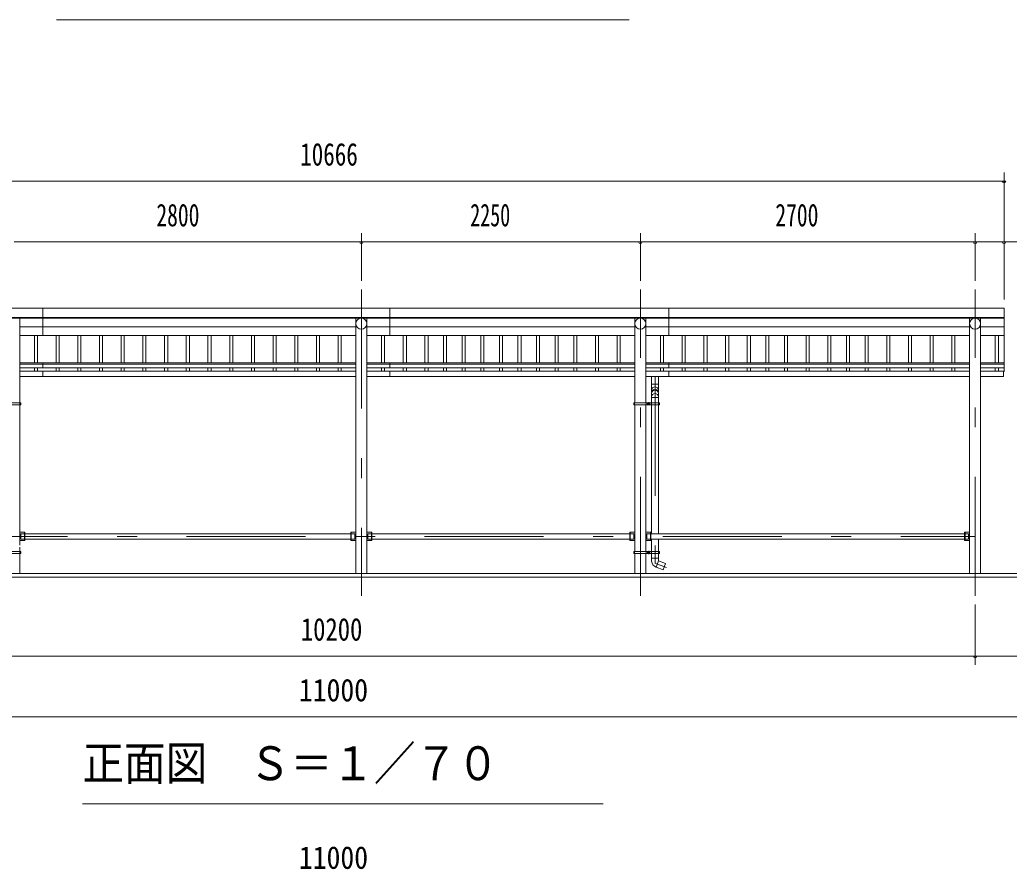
# Model space of a CAD drawing. Units: millimetres, scale not verified, with parts at other scales. Extents: x -31547 to 31550, y -14700 to 14700.
# Drawn here: x -4586 to 3395, y 774 to 7623 of the extents above; entities that cross this region are included whole.
import ezdxf
from ezdxf.enums import TextEntityAlignment as Align

# ---------------------------------------------------------------- set-up
doc = ezdxf.new("R2010")
doc.units = ezdxf.units.MM
doc.header["$LTSCALE"] = 80
doc.linetypes.add('USER3', pattern=[24, 12, -5, 2, -5])
for name, color, linetype, lineweight in [('0-2_1-07BOLD', 7, 'Continuous', 18), ('0-3_1-27CENTER', 3, 'USER3', 18), ('0-4_1-47THIN', 4, 'Continuous', 18), ('0-5_1-57DIM', 3, 'Continuous', 18)]:
    doc.layers.add(name, color=color, linetype=linetype, lineweight=lineweight)
doc.styles.add('ＭＳ ゴシック', font='')
doc.styles.get('ＭＳ ゴシック').set_extended_font_data('MS Gothic')

msp = doc.modelspace()

# ---------------------------------------------------------------- linework, layer by layer
at = {"layer": '0-2_1-07BOLD'}
for p, q in [((-4400.19, 5296.54), (-4400.19, 5078.35)), ((-1600.2, 5078.35), (-1600.2, 5296.54)), ((649.81, 5078.35), (649.81, 5296.54)), ((-7313.19, 5221.4), (3352.8, 5221.4)), ((3352.81, 5217.32), (-7313.19, 5217.32)), ((-4585.64, 5217.32), (-4585.64, 4535.54)), ((-1874.75, 3157.54), (-1874.75, 5217.32)), ((-1785.64, 5217.32), (-1785.64, 3157.54)), ((375.25, 4535.54), (375.25, 5217.32)), ((464.36, 5217.32), (464.36, 4535.54)), ((3075.26, 3157.54), (3075.26, 5217.32)), ((3164.35, 5217.32), (3164.35, 3157.54)), ((-1874.74, 5147.84), (-4585.64, 5147.84)), ((375.25, 5147.84), (-1785.65, 5147.84)), ((3075.25, 5147.84), (464.35, 5147.84)), ((3164.35, 5147.84), (3352.8, 5147.84)), ((-4585.64, 5078.35), (-1874.74, 5078.35)), ((-1785.65, 5078.35), (375.25, 5078.35)), ((464.35, 5078.35), (3075.25, 5078.35)), ((3352.8, 5078.35), (3164.35, 5078.35)), ((-1874.74, 4856.73), (-4585.64, 4856.73)), ((-4585.64, 4846.3), (-1874.74, 4846.3)), ((-1874.74, 4816.69), (-4585.64, 4816.69)), ((-4585.64, 4790.36), (-1874.74, 4790.36)), ((-4400.19, 4856.73), (-4400.19, 4816.69)), ((-4400.19, 4790.36), (-4400.19, 4745.36)), ((375.25, 4856.73), (-1785.65, 4856.73)), ((-1785.65, 4846.3), (375.25, 4846.3)), ((375.25, 4816.69), (-1785.65, 4816.69)), ((-1785.65, 4790.36), (375.25, 4790.36)), ((-1600.2, 4816.69), (-1600.2, 4856.73)), ((-1600.2, 4745.36), (-1600.2, 4790.36)), ((3075.25, 4856.73), (464.35, 4856.73)), ((464.35, 4846.3), (3075.25, 4846.3)), ((3075.25, 4816.69), (464.35, 4816.69)), ((464.35, 4790.36), (3075.25, 4790.36)), ((649.81, 4816.69), (649.81, 4856.73)), ((649.81, 4745.36), (649.81, 4790.36)), ((3352.8, 4856.73), (3164.35, 4856.73)), ((3164.35, 4846.3), (3352.8, 4846.3)), ((3352.8, 4816.69), (3164.35, 4816.69)), ((3164.35, 4790.36), (3347.8, 4790.36)), ((-1874.74, 4745.36), (-4585.64, 4745.36)), ((375.25, 4745.36), (-1785.65, 4745.36)), ((3075.25, 4745.36), (464.35, 4745.36)), ((510.32, 4745.36), (510.32, 4685.74)), ((565.32, 4685.74), (565.32, 4745.36)), ((510.32, 4576.09), (565.32, 4576.09)), ((-4585.64, 3386.14), (-4585.64, 4517.54)), ((-4584.06, 4535.54), (-4584.06, 4519.54)), ((-4577.96, 4527.54), (-4584.06, 4527.54)), ((373.67, 4527.54), (367.57, 4527.54)), ((373.67, 4519.54), (373.67, 4535.54)), ((375.25, 3386.14), (375.25, 4517.54)), ((375.27, 4519.54), (375.27, 3335.54)), ((464.36, 3386.14), (464.36, 4517.54)), ((464.37, 4519.54), (464.37, 3335.54)), ((465.97, 4535.54), (465.97, 4519.54)), ((508.72, 4535.54), (508.72, 4519.54)), ((510.32, 4519.54), (510.32, 3478.89)), ((565.32, 3478.89), (565.32, 4519.54)), ((566.92, 4519.54), (566.92, 4535.54)), ((573.02, 4527.54), (566.92, 4527.54)), ((-4548.85, 3436.19), (-4577.7, 3436.19)), ((-4577.69, 3478.89), (-4577.69, 3436.19)), ((-4548.85, 3424.54), (-4548.85, 3490.54)), ((-4548.85, 3490.54), (-4548.85, 3424.54)), ((-4545.66, 3424.54), (-4545.66, 3490.54)), ((-4545.64, 3478.89), (-1914.74, 3478.89)), ((-1914.74, 3436.19), (-4545.64, 3436.19)), ((-1911.55, 3424.54), (-1911.55, 3490.54)), ((-1882.69, 3436.19), (-1911.55, 3436.19)), ((-1745.65, 3490.54), (-1785.64, 3490.54)), ((-1748.85, 3424.54), (-1748.85, 3490.54)), ((-1745.65, 3490.54), (-1745.65, 3424.54)), ((-1745.65, 3478.89), (335.26, 3478.89)), ((335.26, 3436.19), (-1745.65, 3436.19)), ((335.27, 3424.54), (335.27, 3490.54)), ((338.46, 3490.54), (338.46, 3424.54)), ((338.46, 3478.89), (367.32, 3478.89)), ((367.32, 3436.19), (338.46, 3436.19)), ((338.47, 3424.54), (338.47, 3490.54)), ((367.31, 3478.89), (367.31, 3436.19)), ((367.32, 3478.89), (367.32, 3436.19)), ((464.35, 3490.54), (504.37, 3490.54)), ((472.31, 3436.19), (472.31, 3478.89)), ((501.15, 3424.54), (501.15, 3490.54)), ((501.16, 3490.54), (501.16, 3424.54)), ((504.35, 3490.54), (504.35, 3424.54)), ((504.35, 3478.89), (3035.25, 3478.89)), ((3035.25, 3436.19), (504.35, 3436.19)), ((504.37, 3490.54), (504.37, 3424.54)), ((510.32, 3436.19), (510.32, 3335.54)), ((565.32, 3335.54), (565.32, 3436.19)), ((3038.45, 3424.54), (3038.45, 3490.54)), ((-4585.64, 3335.54), (-4585.64, 3370.14)), ((-1745.65, 3424.54), (-1785.64, 3424.54)), ((375.25, 3335.54), (375.25, 3370.14)), ((504.37, 3424.54), (464.35, 3424.54)), ((464.36, 3335.54), (464.36, 3370.14)), ((-4585.64, 3157.54), (-4585.64, 3319.54)), ((-4584.06, 3319.54), (-4584.06, 3335.54)), ((-4584.06, 3327.54), (-4577.96, 3327.54)), ((367.57, 3327.54), (373.67, 3327.54)), ((373.67, 3319.54), (373.67, 3335.54)), ((375.25, 3319.54), (375.25, 3157.54)), ((375.27, 3157.54), (375.27, 3319.54)), ((464.36, 3319.54), (464.36, 3157.54)), ((464.37, 3157.54), (464.37, 3319.54)), ((465.97, 3335.54), (465.97, 3319.54)), ((508.72, 3335.54), (508.72, 3319.54)), ((508.81, 3282.63), (566.82, 3282.63)), ((508.81, 3282.63), (510.57, 3256.84)), ((510.32, 3319.54), (510.32, 3282.63)), ((565.32, 3282.63), (565.32, 3319.54)), ((566.92, 3319.54), (566.92, 3335.54)), ((566.92, 3327.54), (573.02, 3327.54)), ((-7630.19, 3127.54), (3669.8, 3127.54))]:
    msp.add_line(p, q, dxfattribs=at)
for points in [[(-7313.19, 4787.78), (-7313.19, 5296.54), (3352.8, 5296.54)], [(3352.8, 5296.54), (3352.8, 4787.78), (3347.8, 4787.78)], [(3347.8, 4790.36), (3347.8, 4745.36), (3164.35, 4745.36)], [(508.32, 4685.74), (510.32, 4636.07), (510.32, 4617.97)], [(565.32, 4617.98), (565.32, 4636.07), (567.32, 4685.74), (508.32, 4685.74)], [(508.32, 4609), (510.32, 4583.03), (510.32, 4535.54)], [(565.32, 4535.54), (565.32, 4583.03), (567.32, 4608.87)], [(-4585.66, 3424.54), (-4545.64, 3424.54), (-4545.64, 3490.54), (-4585.66, 3490.54)], [(-4577.7, 3436.19), (-4577.7, 3478.89), (-4548.85, 3478.89)], [(-1874.74, 3490.54), (-1914.74, 3490.54), (-1914.74, 3424.54), (-1874.74, 3424.54)], [(-1911.55, 3478.89), (-1882.69, 3478.89), (-1882.69, 3436.19)], [(-1748.85, 3436.19), (-1777.7, 3436.19), (-1777.7, 3478.89), (-1748.85, 3478.89)], [(375.27, 3424.54), (335.26, 3424.54), (335.26, 3490.54), (375.27, 3490.54)], [(501.16, 3436.19), (472.31, 3436.19), (472.31, 3478.89), (501.16, 3478.89)], [(3075.26, 3490.54), (3035.26, 3490.54), (3035.26, 3424.54), (3075.26, 3424.54)], [(3038.45, 3478.89), (3067.3, 3478.89), (3067.3, 3436.19), (3038.45, 3436.19)], [(566.81, 3282.63), (565.32, 3260.63), (546.5, 3208.95)], [(546.79, 3208.85), (602.89, 3188.43), (621.7, 3240.11), (565.32, 3260.63)], [(3519.8, 3157.54), (-7480.19, 3157.54), (-7480.19, 3127.54)]]:
    msp.add_lwpolyline(points, dxfattribs=at)
for points in [[(-4577.96, 4519.54), (-4783.41, 4519.54), (-4783.41, 4535.54), (-4577.96, 4535.54)], [(573.02, 4535.54), (367.57, 4535.54), (367.57, 4519.54), (573.02, 4519.54)], [(482.34, 4524.65), (482.34, 4530.42), (487.34, 4533.31), (492.34, 4530.42), (492.34, 4524.65), (487.34, 4521.77)], [(-4783.41, 3335.54), (-4783.41, 3319.54), (-4577.96, 3319.54), (-4577.96, 3335.54)], [(367.57, 3335.54), (367.57, 3319.54), (573.02, 3319.54), (573.02, 3335.54)], [(482.34, 3324.65), (487.34, 3321.77), (492.34, 3324.65), (492.34, 3330.43), (487.34, 3333.31), (482.34, 3330.43)]]:
    msp.add_lwpolyline(points, close=True, dxfattribs=at)
for centre, radius in [((-1830.2, 5172.78), 44.55), ((419.8, 5172.78), 44.55), ((3119.8, 5172.78), 44.55), ((487.34, 4527.54), 6.25), ((487.34, 4527.54), 4.9), ((487.34, 3327.54), 6.25), ((487.34, 3327.54), 4.9)]:
    msp.add_circle(centre, radius, dxfattribs=at)
for centre, radius, start, end in [((-1830.2, 5172.09), 44.55, 180, 0), ((419.8, 5172.09), 44.55, 180, 0), ((3119.8, 5172.09), 44.55, 180, 0), ((537.82, 4607.16), 29.55, 3.56303, 176.43697), ((537.82, 4636.37), 27.55, 3.55867, 176.44133), ((537.82, 4615.67), 27.55, 3.55867, 176.44133), ((537.82, 4582.05), 27.55, 3.55867, 176.44133), ((565.45, 3260.59), 55, 183.90576, 250.16731)]:
    msp.add_arc(centre, radius, start, end, dxfattribs=at)
at = {"layer": '0-3_1-27CENTER'}
for p, q in [((-1830.2, 5447.54), (-1830.2, 2977.54)), ((419.81, 2977.54), (419.81, 5447.54)), ((3119.81, 2977.54), (3119.81, 5447.54)), ((537.82, 4745.36), (537.82, 3241.38)), ((499.84, 4527.54), (474.84, 4527.54)), ((487.34, 4540.04), (487.34, 4515.04)), ((-7080.19, 3457.54), (3119.81, 3457.54)), ((474.84, 3327.54), (499.84, 3327.54)), ((487.34, 3315.04), (487.34, 3340.04)), ((537.8, 3241.38), (631.08, 3207.43))]:
    msp.add_line(p, q, dxfattribs=at)
at = {"layer": '0-4_1-47THIN'}
for p, q in [((-4467.69, 4856.73), (-4467.69, 5078.35)), ((-4442.69, 5078.35), (-4442.69, 4856.73)), ((-4292.69, 5078.35), (-4292.69, 4856.73)), ((-4267.69, 4856.73), (-4267.69, 5078.35)), ((-4117.69, 4856.73), (-4117.69, 5078.35)), ((-4092.69, 5078.35), (-4092.69, 4856.73)), ((-3942.69, 5078.35), (-3942.69, 4856.73)), ((-3917.69, 4856.73), (-3917.69, 5078.35)), ((-3767.69, 4856.73), (-3767.69, 5078.35)), ((-3742.69, 5078.35), (-3742.69, 4856.73)), ((-3592.69, 5078.35), (-3592.69, 4856.73)), ((-3567.69, 4856.73), (-3567.69, 5078.35)), ((-3417.69, 4856.73), (-3417.69, 5078.35)), ((-3392.69, 5078.35), (-3392.69, 4856.73)), ((-3242.69, 5078.35), (-3242.69, 4856.73)), ((-3217.69, 4856.73), (-3217.69, 5078.35)), ((-3067.69, 4856.73), (-3067.69, 5078.35)), ((-3042.69, 5078.35), (-3042.69, 4856.73)), ((-2892.69, 5078.35), (-2892.69, 4856.73)), ((-2867.69, 4856.73), (-2867.69, 5078.35)), ((-2717.69, 4856.73), (-2717.69, 5078.35)), ((-2692.69, 5078.35), (-2692.69, 4856.73)), ((-2542.69, 5078.35), (-2542.69, 4856.73)), ((-2517.69, 4856.73), (-2517.69, 5078.35)), ((-2367.69, 4856.73), (-2367.69, 5078.35)), ((-2342.69, 5078.35), (-2342.69, 4856.73)), ((-2192.69, 5078.35), (-2192.69, 4856.73)), ((-2167.69, 4856.73), (-2167.69, 5078.35)), ((-2017.69, 4856.73), (-2017.69, 5078.35)), ((-1992.69, 5078.35), (-1992.69, 4856.73)), ((-1667.69, 5078.35), (-1667.69, 4856.73)), ((-1642.69, 4856.73), (-1642.69, 5078.35)), ((-1492.69, 4856.73), (-1492.69, 5078.35)), ((-1467.69, 5078.35), (-1467.69, 4856.73)), ((-1317.69, 5078.35), (-1317.69, 4856.73)), ((-1292.69, 4856.73), (-1292.69, 5078.35)), ((-1167.69, 4856.73), (-1167.69, 5078.35)), ((-1142.69, 5078.35), (-1142.69, 4856.73)), ((-1017.69, 5078.35), (-1017.69, 4856.73)), ((-992.69, 4856.73), (-992.69, 5078.35)), ((-867.69, 4856.73), (-867.69, 5078.35)), ((-842.69, 5078.35), (-842.69, 4856.73)), ((-717.69, 5078.35), (-717.69, 4856.73)), ((-692.69, 4856.73), (-692.69, 5078.35)), ((-567.69, 4856.73), (-567.69, 5078.35)), ((-542.69, 5078.35), (-542.69, 4856.73)), ((-417.69, 5078.35), (-417.69, 4856.73)), ((-392.69, 4856.73), (-392.69, 5078.35)), ((-267.69, 4856.73), (-267.69, 5078.35)), ((-242.69, 5078.35), (-242.69, 4856.73)), ((-117.7, 5078.35), (-117.7, 4856.73)), ((-92.69, 4856.73), (-92.69, 5078.35)), ((57.3, 4856.73), (57.3, 5078.35)), ((82.31, 5078.35), (82.31, 4856.73)), ((232.3, 5078.35), (232.3, 4856.73)), ((257.31, 4856.73), (257.31, 5078.35)), ((582.31, 4856.73), (582.31, 5078.35)), ((607.31, 5078.35), (607.31, 4856.73)), ((757.3, 5078.35), (757.3, 4856.73)), ((782.3, 4856.73), (782.3, 5078.35)), ((932.3, 4856.73), (932.3, 5078.35)), ((957.31, 5078.35), (957.31, 4856.73)), ((1107.3, 5078.35), (1107.3, 4856.73)), ((1132.31, 4856.73), (1132.31, 5078.35)), ((1282.3, 4856.73), (1282.3, 5078.35)), ((1307.3, 5078.35), (1307.3, 4856.73)), ((1432.3, 5078.35), (1432.3, 4856.73)), ((1457.3, 4856.73), (1457.3, 5078.35)), ((1582.3, 4856.73), (1582.3, 5078.35)), ((1607.3, 5078.35), (1607.3, 4856.73)), ((1757.31, 5078.35), (1757.31, 4856.73)), ((1782.31, 4856.73), (1782.31, 5078.35)), ((1932.3, 4856.73), (1932.3, 5078.35)), ((1957.3, 5078.35), (1957.3, 4856.73)), ((2082.31, 5078.35), (2082.31, 4856.73)), ((2107.31, 4856.73), (2107.31, 5078.35)), ((2232.3, 4856.73), (2232.3, 5078.35)), ((2257.3, 5078.35), (2257.3, 4856.73)), ((2407.31, 5078.35), (2407.31, 4856.73)), ((2432.31, 4856.73), (2432.31, 5078.35)), ((2582.3, 4856.73), (2582.3, 5078.35)), ((2607.3, 5078.35), (2607.3, 4856.73)), ((2757.3, 5078.35), (2757.3, 4856.73)), ((2782.31, 4856.73), (2782.31, 5078.35)), ((2932.3, 4856.73), (2932.3, 5078.35)), ((2957.31, 5078.35), (2957.31, 4856.73)), ((3282.31, 5078.35), (3282.31, 4856.73)), ((3307.3, 4856.73), (3307.3, 5078.35)), ((-4467.69, 4790.36), (-4467.69, 4816.69)), ((-4442.69, 4816.69), (-4442.69, 4790.36)), ((-4292.69, 4816.69), (-4292.69, 4790.36)), ((-4267.69, 4790.36), (-4267.69, 4816.69)), ((-4117.69, 4790.36), (-4117.69, 4816.69)), ((-4092.69, 4816.69), (-4092.69, 4790.36)), ((-3942.69, 4816.69), (-3942.69, 4790.36)), ((-3917.69, 4790.36), (-3917.69, 4816.69)), ((-3767.69, 4790.36), (-3767.69, 4816.69)), ((-3742.69, 4816.69), (-3742.69, 4790.36)), ((-3592.69, 4816.69), (-3592.69, 4790.36)), ((-3567.69, 4790.36), (-3567.69, 4816.69)), ((-3417.69, 4790.36), (-3417.69, 4816.69)), ((-3392.69, 4816.69), (-3392.69, 4790.36)), ((-3242.69, 4816.69), (-3242.69, 4790.36)), ((-3217.69, 4790.36), (-3217.69, 4816.69)), ((-3067.69, 4790.36), (-3067.69, 4816.69)), ((-3042.69, 4816.69), (-3042.69, 4790.36)), ((-2892.69, 4816.69), (-2892.69, 4790.36)), ((-2867.69, 4790.36), (-2867.69, 4816.69)), ((-2717.69, 4790.36), (-2717.69, 4816.69)), ((-2692.69, 4816.69), (-2692.69, 4790.36)), ((-2542.69, 4816.69), (-2542.69, 4790.36)), ((-2517.69, 4790.36), (-2517.69, 4816.69)), ((-2367.69, 4790.36), (-2367.69, 4816.69)), ((-2342.69, 4816.69), (-2342.69, 4790.36)), ((-2192.69, 4816.69), (-2192.69, 4790.36)), ((-2167.69, 4790.36), (-2167.69, 4816.69)), ((-2017.69, 4790.36), (-2017.69, 4816.69)), ((-1992.69, 4816.69), (-1992.69, 4790.36)), ((-1667.69, 4816.69), (-1667.69, 4790.36)), ((-1642.69, 4790.36), (-1642.69, 4816.69)), ((-1492.69, 4790.36), (-1492.69, 4816.69)), ((-1467.69, 4816.69), (-1467.69, 4790.36)), ((-1317.69, 4816.69), (-1317.69, 4790.36)), ((-1292.69, 4790.36), (-1292.69, 4816.69)), ((-1167.69, 4790.36), (-1167.69, 4816.69)), ((-1142.69, 4816.69), (-1142.69, 4790.36)), ((-1017.69, 4816.69), (-1017.69, 4790.36)), ((-992.69, 4790.36), (-992.69, 4816.69)), ((-867.69, 4790.36), (-867.69, 4816.69)), ((-842.69, 4816.69), (-842.69, 4790.36)), ((-717.69, 4816.69), (-717.69, 4790.36)), ((-692.69, 4790.36), (-692.69, 4816.69)), ((-567.69, 4790.36), (-567.69, 4816.69)), ((-542.69, 4816.69), (-542.69, 4790.36)), ((-417.69, 4816.69), (-417.69, 4790.36)), ((-392.69, 4790.36), (-392.69, 4816.69)), ((-267.69, 4790.36), (-267.69, 4816.69)), ((-242.69, 4816.69), (-242.69, 4790.36)), ((-117.7, 4816.69), (-117.7, 4790.36)), ((-92.69, 4790.36), (-92.69, 4816.69)), ((57.3, 4790.36), (57.3, 4816.69)), ((82.31, 4816.69), (82.31, 4790.36)), ((232.3, 4816.69), (232.3, 4790.36)), ((257.31, 4790.36), (257.31, 4816.69)), ((582.31, 4790.36), (582.31, 4816.69)), ((607.31, 4816.69), (607.31, 4790.36)), ((757.3, 4816.69), (757.3, 4790.36)), ((782.3, 4790.36), (782.3, 4816.69)), ((932.3, 4790.36), (932.3, 4816.69)), ((957.31, 4816.69), (957.31, 4790.36)), ((1107.3, 4816.69), (1107.3, 4790.36)), ((1132.31, 4790.36), (1132.31, 4816.69)), ((1282.3, 4790.36), (1282.3, 4816.69)), ((1307.3, 4816.69), (1307.3, 4790.36)), ((1432.3, 4816.69), (1432.3, 4790.36)), ((1457.3, 4790.36), (1457.3, 4816.69)), ((1582.3, 4790.36), (1582.3, 4816.69)), ((1607.3, 4816.69), (1607.3, 4790.36)), ((1757.31, 4816.69), (1757.31, 4790.36)), ((1782.31, 4790.36), (1782.31, 4816.69)), ((1932.3, 4790.36), (1932.3, 4816.69)), ((1957.3, 4816.69), (1957.3, 4790.36)), ((2082.31, 4816.69), (2082.31, 4790.36)), ((2107.31, 4790.36), (2107.31, 4816.69)), ((2232.3, 4790.36), (2232.3, 4816.69)), ((2257.3, 4816.69), (2257.3, 4790.36)), ((2407.31, 4816.69), (2407.31, 4790.36)), ((2432.31, 4790.36), (2432.31, 4816.69)), ((2582.3, 4790.36), (2582.3, 4816.69)), ((2607.3, 4816.69), (2607.3, 4790.36)), ((2757.3, 4816.69), (2757.3, 4790.36)), ((2782.31, 4790.36), (2782.31, 4816.69)), ((2932.3, 4790.36), (2932.3, 4816.69)), ((2957.31, 4816.69), (2957.31, 4790.36)), ((3282.31, 4816.69), (3282.31, 4790.36)), ((3307.3, 4790.36), (3307.3, 4816.69))]:
    msp.add_line(p, q, dxfattribs=at)
at = {"layer": '0-5_1-57DIM'}
for p, q in [((-4290.19, 7622.54), (329.81, 7622.54)), ((3352.8, 5366.54), (3352.8, 6392.54)), ((-7313.19, 6322.54), (3352.8, 6322.54)), ((3366.8, 6322.54), (3338.8, 6322.54)), ((-4630.19, 5832.54), (-1830.2, 5832.54)), ((-1816.2, 5832.54), (-1844.2, 5832.54)), ((-1830.2, 5902.54), (-1830.2, 5517.54)), ((-1830.2, 5832.54), (419.81, 5832.54)), ((433.8, 5832.54), (405.8, 5832.54)), ((419.81, 5517.54), (419.81, 5902.54)), ((419.81, 5832.54), (3119.81, 5832.54)), ((3133.8, 5832.54), (3105.8, 5832.54)), ((3119.81, 5517.54), (3119.81, 5902.54)), ((3119.81, 5832.54), (3352.8, 5832.54)), ((3366.8, 5832.54), (3338.8, 5832.54)), ((3352.8, 5832.54), (3902.3, 5832.54)), ((3119.81, 2422.54), (3119.81, 2907.54)), ((-7080.19, 2492.54), (3119.81, 2492.54)), ((3133.8, 2492.54), (3105.8, 2492.54)), ((3119.81, 2492.54), (3519.8, 2492.54)), ((-7480.19, 2002.54), (3519.8, 2002.54)), ((119.81, 1302.54), (-4080.19, 1302.54))]:
    msp.add_line(p, q, dxfattribs=at)
for centre in [(3352.8, 6322.54), (-1830.2, 5832.54), (419.8, 5832.54), (3119.8, 5832.54), (3352.8, 5832.54), (3119.8, 2492.54)]:
    msp.add_arc(centre, 14, 180, 0, dxfattribs=at)

# ---------------------------------------------------------------- texts
at = {"layer": '0-5_1-57DIM', "color": 7, "style": 'ＭＳ ゴシック'}
for s, height, width, p in [('10666', 182.3, 0.75, (-2324.07, 6392.54)), ('2800', 182.3, 0.7, (-3483.97, 5902.54)), ('2250', 182.3, 0.65, (-952.55, 5902.54)), ('2700', 182.3, 0.7, (1508.56, 5902.54)), ('10200', 182.3, 0.8, (-2318.62, 2562.54)), ('11000', 182.3, 0.9, (-2334.46, 2072.54)), ('正面図\u3000Ｓ＝１／７０', 273.5, 0.9, (-4080.19, 1409.85)), ('11000', 182.3, 0.9, (-2334.45, 722.54))]:
    msp.add_text(s, height=height, dxfattribs=dict(at, width=width)).set_placement(p, align=Align.BOTTOM_LEFT)

doc.saveas('drawing.dxf')
